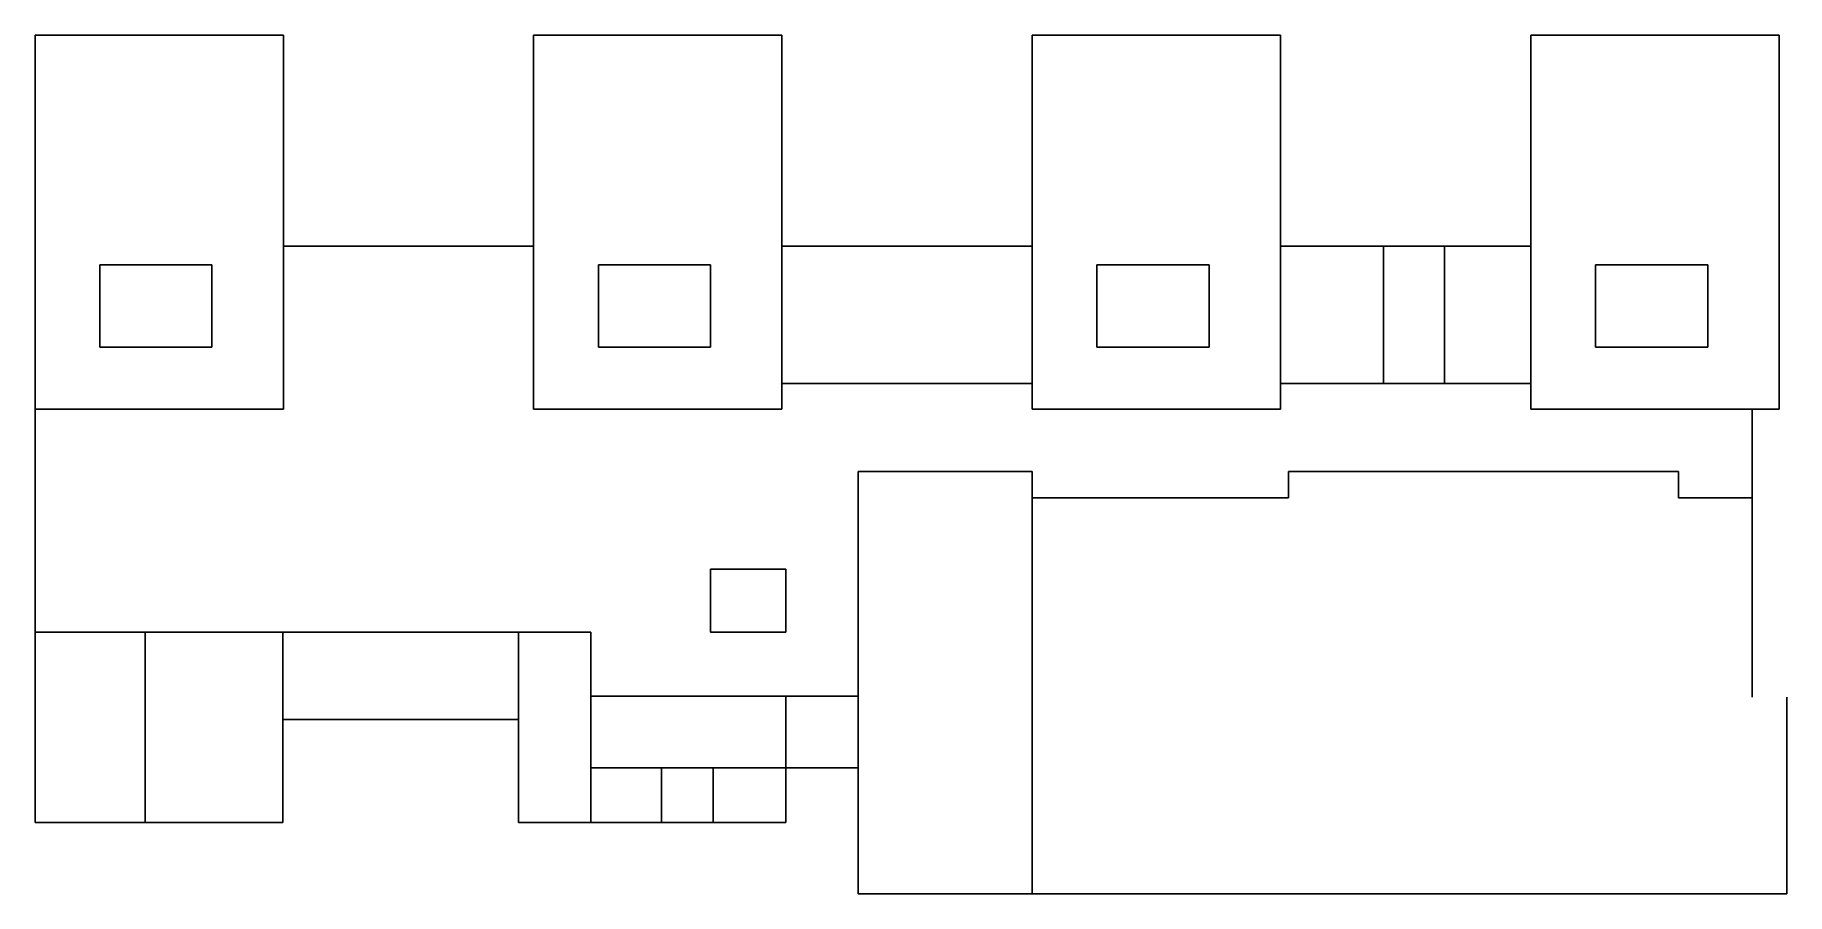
# Model space of a CAD drawing. Header units: inches. Extents: x 74122 to 80800, y -10168 to -6893.
import ezdxf

# ---------------------------------------------------------------- set-up
doc = ezdxf.new("R2010")
doc.units = ezdxf.units.IN
doc.header["$MEASUREMENT"] = 0
doc.layers.add('closed volume', color=200, linetype='Continuous', true_color=0xbf3fff)

msp = doc.modelspace()

# ---------------------------------------------------------------- linework, layer by layer
at = {"layer": 'closed volume'}
for p, q in [((74122.39318779147, -6893.222931523538, -211.2174891702944), (74122.39318803494, -8319.737041913902, -211.2174891702944)), ((75068.75521217822, -6893.222931523537, -211.2174891702944), (74122.39318779147, -6893.222931523538, -211.2174891702944)), ((75068.75521217822, -7698.537077513757, -211.2174891702944), (75068.75521217822, -6893.222931523537, -211.2174891702944)), ((76969.06125442892, -6893.222932035985, -211.2174891702944), (76022.69923214804, -6893.222932035985, -211.2174891702944)), ((76022.69923214804, -6893.222932035985, -211.2174891702944), (76022.69923214804, -7698.537077513757, -211.2174891702944)), ((76969.06125442058, -8222.164546417422, -211.2174891702944), (76969.06125442892, -6893.222932035985, -211.2174891702944)), ((77923.00527491118, -6893.222932035985, -211.2174891702944), (77923.00527491118, -7698.537087837823, -211.2174891702944)), ((78869.36729719205, -6893.222932035985, -211.2174891702944), (77923.00527491118, -6893.222932035985, -211.2174891702944)), ((78869.36729718788, -8222.164546434175, -211.2174891702944), (78869.36729719205, -6893.222932035985, -211.2174891702944)), ((79823.31131193816, -6893.222932035985, -211.2174891702944), (79823.31131193816, -7698.537085454241, -211.2174891702944)), ((80769.6733399552, -6893.222932035985, -211.2174891702944), (79823.31131193816, -6893.222932035985, -211.2174891702944)), ((80769.6733399552, -8319.737041255736, -211.2174891702944), (80769.6733399552, -6893.222932035985, -211.2174891702944)), ((75068.75521217822, -7698.537077513757, -211.2174891702944), (75068.75521220473, -8319.73704179276, -211.2174891702944)), ((76022.69923214804, -7698.537077513757, -211.2174891702944), (75068.75521217822, -7698.537077513757, -211.2174891702944)), ((76022.69923217455, -8319.73704129612, -211.2174891702944), (76022.69923214804, -7698.537077513757, -211.2174891702944)), ((77923.00527491118, -7698.537087837823, -211.2174891702944), (76969.06125442892, -7698.537087837823, -211.2174891702944)), ((76969.06125442892, -7698.537087837823, -211.2174891702944), (76969.06125442058, -8222.164546417422, -211.2174891702944)), ((77923.00527491118, -7698.537087837823, -211.2174891702944), (77923.00527490285, -8222.164546417422, -211.2174891702944)), ((79262.01071051761, -7698.537085454241, -211.2174891702944), (78869.36729719205, -7698.537085454241, -211.2174891702944)), ((78869.36729719205, -7698.537085454241, -211.2174891702944), (78869.36729718788, -8222.164546434175, -211.2174891702944)), ((79262.01071051761, -7698.537085454241, -211.2174891702944), (79262.01071056229, -8222.164546437274, -211.2174891702944)), ((79494.66110793984, -7698.537085454241, -211.2174891702944), (79262.01071051761, -7698.537085454241, -211.2174891702944)), ((79823.31131193816, -7698.537085454241, -211.2174891702944), (79494.66110793984, -7698.537085454241, -211.2174891702944)), ((79494.66110798452, -8222.164546421516, -211.2174891702944), (79494.66110793984, -7698.537085454241, -211.2174891702944)), ((79823.31131193816, -7698.537085454241, -211.2174891702944), (79823.31131193398, -8222.164546403397, -211.2174891702944)), ((74369.20761947558, -7768.945299575538, -211.2174891702944), (74796.62957847712, -7768.945299539063, -211.2174891702944)), ((74369.20761950237, -8082.834469552163, -211.2174891702944), (74369.20761947558, -7768.945299575538, -211.2174891702944)), ((74796.62957847712, -7768.945299539063, -211.2174891702944), (74796.6295785039, -8082.834469515687, -211.2174891702944)), ((76696.93562124023, -7768.945299539064, -211.2174891702944), (76269.51366223872, -7768.945299575539, -211.2174891702944)), ((76269.5136622655, -8082.834469552164, -211.2174891702944), (76269.51366223872, -7768.945299575539, -211.2174891702944)), ((76696.93562126704, -8082.834469515688, -211.2174891702944), (76696.93562124023, -7768.945299539064, -211.2174891702944)), ((78597.24166400338, -7768.945299539064, -211.2174891702944), (78169.81970500186, -7768.945299575539, -211.2174891702944)), ((78169.81970502864, -8082.834469552164, -211.2174891702944), (78169.81970500186, -7768.945299575539, -211.2174891702944)), ((78597.24166400338, -7768.945299539064, -211.2174891702944), (78597.24166403018, -8082.834469515688, -211.2174891702944)), ((80070.12574776499, -7768.94529957554, -211.2174891702944), (80497.54770676652, -7768.945299539065, -211.2174891702944)), ((80070.12574779178, -8082.834469552163, -211.2174891702944), (80070.12574776499, -7768.94529957554, -211.2174891702944)), ((80497.54770679332, -8082.834469515687, -211.2174891702944), (80497.54770676652, -7768.945299539065, -211.2174891702944)), ((74796.6295785039, -8082.834469515687, -211.2174891702944), (74369.20761950237, -8082.834469552163, -211.2174891702944)), ((76696.93562126704, -8082.834469515688, -211.2174891702944), (76269.5136622655, -8082.834469552164, -211.2174891702944)), ((78169.81970502864, -8082.834469552164, -211.2174891702944), (78597.24166403018, -8082.834469515688, -211.2174891702944)), ((80497.54770679332, -8082.834469515687, -211.2174891702944), (80070.12574779178, -8082.834469552163, -211.2174891702944)), ((76969.06125442058, -8222.164546417422, -211.2174891702944), (76969.06125443308, -8319.737041215358, -211.2174891702944)), ((77923.00527490285, -8222.164546417422, -211.2174891702944), (76969.06125442058, -8222.164546417422, -211.2174891702944)), ((77923.00527490285, -8222.164546417422, -211.2174891702944), (77923.00527491534, -8319.737042029908, -211.2174891702944)), ((78869.36729718788, -8222.164546434175, -211.2174891702944), (79262.01071056229, -8222.164546437274, -211.2174891702944)), ((78869.36729719621, -8319.737041949147, -211.2174891702944), (78869.36729718788, -8222.164546434175, -211.2174891702944)), ((79823.31131193398, -8222.164546403397, -211.2174891702944), (79262.01071056229, -8222.164546437274, -211.2174891702944)), ((79262.01071056229, -8222.164546437274, -211.2174891702944), (79494.66110798452, -8222.164546421516, -211.2174891702944)), ((79494.66110798452, -8222.164546421516, -211.2174891702944), (79823.31131193398, -8222.164546403397, -211.2174891702944)), ((79823.31131193398, -8222.164546403397, -211.2174891702944), (79823.3113119423, -8319.737041291723, -211.2174891702944)), ((74122.39318803494, -8319.737041913902, -211.2174891702944), (74122.39318817994, -9169.209450024722, -211.2174891702944)), ((75068.75521220473, -8319.73704179276, -211.2174891702944), (74122.39318803494, -8319.737041913902, -211.2174891702944)), ((76022.69923217455, -8319.73704129612, -211.2174891702944), (76969.06125443308, -8319.737041215358, -211.2174891702944)), ((78869.36729719621, -8319.737041949147, -211.2174891702944), (77923.00527491534, -8319.737042029908, -211.2174891702944)), ((79823.3113119423, -8319.737041291723, -211.2174891702944), (80666.68615252936, -8319.737041255736, -211.2174891702944)), ((80666.68615252936, -8657.797645428795, -211.2174891702944), (80666.68615252936, -8319.737041255736, -211.2174891702944)), ((80666.68615252936, -8319.737041255736, -211.2174891702944), (80769.6733399552, -8319.737041255736, -211.2174891702944)), ((77923.00527280099, -8556.696119132512, -211.2174891702944), (77259.13548084388, -8556.696119189164, -211.2174891702944)), ((77259.13548084388, -8556.696119189164, -211.2174891702944), (77259.1354808571, -9413.63696704735, -211.2174891702944)), ((77923.00527280099, -8556.696119132512, -211.2174891702944), (77923.00527281393, -8657.797646477567, -211.2174891702944)), ((78899.73643714777, -8556.6961181994, -211.2174891702944), (80386.81811636205, -8556.696118072494, -211.2174891702944)), ((78899.7364371564, -8657.79764643589, -211.2174891702944), (78899.73643714777, -8556.6961181994, -211.2174891702944)), ((80386.81811637066, -8657.79764546462, -211.2174891702944), (80386.81811636205, -8556.696118072494, -211.2174891702944)), ((77923.00527281393, -8657.797646477567, -211.2174891702944), (78899.7364371564, -8657.79764643589, -211.2174891702944)), ((77923.00527293416, -10167.80982502691, -211.2174891702944), (77923.00527281393, -8657.797646477567, -211.2174891702944)), ((80386.81811637066, -8657.79764546462, -211.2174891702944), (80666.68615252936, -8657.797645428795, -211.2174891702944)), ((80666.68615252936, -9417.508092371167, -211.2174891702944), (80666.68615252936, -8657.797645428795, -211.2174891702944)), ((76696.7230184672, -8929.134130414288, -211.2174891702944), (76696.72301847217, -9169.209450001097, -211.2174891702944)), ((76983.58802084532, -8929.134130389806, -211.2174891702944), (76696.7230184672, -8929.134130414288, -211.2174891702944)), ((76983.58802086579, -9169.209449976615, -211.2174891702944), (76983.58802084532, -8929.134130389806, -211.2174891702944)), ((74122.39318817994, -9169.209450024722, -211.2174891702944), (74122.39318830392, -9895.603719001141, -211.2174891702944)), ((74542.69234629076, -9169.209449988855, -211.2174891702944), (74122.39318817994, -9169.209450024722, -211.2174891702944)), ((74542.69234629076, -9169.209449988855, -211.2174891702944), (75964.67331803346, -9169.20945000065, -211.2174891702944)), ((75067.27931043957, -9169.209449988855, -211.2174891702944), (74542.69234629076, -9169.209449988855, -211.2174891702944)), ((74542.69234629076, -9169.209449988855, -211.2174891702944), (74542.69234641474, -9895.603719001141, -211.2174891702944)), ((75964.67331803346, -9169.20945000065, -211.2174891702944), (75067.27931043957, -9169.209449988855, -211.2174891702944)), ((75067.27931043957, -9169.209449988855, -211.2174891702944), (75067.27931046803, -9502.803894202447, -211.2174891702944)), ((75964.67331803346, -9169.20945000065, -211.2174891702944), (76241.04849501689, -9169.209449977065, -211.2174891702944)), ((75964.67331803346, -9169.20945000065, -211.2174891702944), (75964.67331804769, -9502.803894202447, -211.2174891702944)), ((76241.04849501689, -9169.209449977065, -211.2174891702944), (76241.0484950261, -9413.63696907153, -211.2174891702944)), ((76241.04849502732, -9686.94316775814, -211.2174891702944), (76241.04849501689, -9169.209449977065, -211.2174891702944)), ((76983.58802086579, -9169.209449976615, -211.2174891702944), (76696.72301847217, -9169.209450001097, -211.2174891702944)), ((76241.0484950261, -9413.63696907153, -211.2174891702944), (76241.04849502732, -9686.94316775814, -211.2174891702944)), ((76983.58802084389, -9413.636967469994, -211.2174891702944), (76241.0484950261, -9413.63696907153, -211.2174891702944)), ((77259.1354808571, -9413.63696704735, -211.2174891702944), (76983.58802084389, -9413.636967469994, -211.2174891702944)), ((76983.58802085556, -9686.943167735146, -211.2174891702944), (76983.58802084389, -9413.636967469994, -211.2174891702944)), ((77259.1354808571, -9413.63696704735, -211.2174891702944), (77259.13548088045, -9686.943167735146, -211.2174891702944)), ((80799.6733399552, -10167.80982502691, -211.2174891702944), (80799.6733399552, -9417.508092371167, -211.2174891702944)), ((75067.27931046803, -9895.603719001141, -211.2174891702944), (75067.27931046803, -9502.803894202447, -211.2174891702944)), ((75067.27931046803, -9502.803894202447, -211.2174891702944), (75964.67331804769, -9502.803894202447, -211.2174891702944)), ((75964.67331804769, -9502.803894202447, -211.2174891702944), (75964.67331804769, -9895.603719001141, -211.2174891702944)), ((76241.04849504514, -9895.603719001141, -211.2174891702944), (76241.04849502732, -9686.94316775814, -211.2174891702944)), ((76241.04849502732, -9686.94316775814, -211.2174891702944), (76510.48506697037, -9686.94316772365, -211.2174891702944)), ((76510.48506699709, -9895.603719001141, -211.2174891702944), (76510.48506697037, -9686.94316772365, -211.2174891702944)), ((76707.41605927842, -9686.94316774693, -211.2174891702944), (76510.48506697037, -9686.94316772365, -211.2174891702944)), ((76707.41605927842, -9686.94316774693, -211.2174891702944), (76707.41605930513, -9895.603719001141, -211.2174891702944)), ((76983.58802085556, -9686.943167735146, -211.2174891702944), (76707.41605927842, -9686.94316774693, -211.2174891702944)), ((76983.58802085556, -9686.943167735146, -211.2174891702944), (77259.13548088045, -9686.943167735146, -211.2174891702944)), ((76983.58802085556, -9895.60371900114, -211.2174891702944), (76983.58802085556, -9686.943167735146, -211.2174891702944)), ((77259.13548088045, -9686.943167735146, -211.2174891702944), (77259.13548088045, -10167.80982502691, -211.2174891702944)), ((74122.39318830392, -9895.603719001141, -211.2174891702944), (74542.69234641474, -9895.603719001141, -211.2174891702944)), ((74542.69234641474, -9895.603719001141, -211.2174891702944), (75067.27931046803, -9895.603719001141, -211.2174891702944)), ((75964.67331804769, -9895.603719001141, -211.2174891702944), (76241.04849504514, -9895.603719001141, -211.2174891702944)), ((76241.04849504514, -9895.603719001141, -211.2174891702944), (76510.48506699709, -9895.603719001141, -211.2174891702944)), ((76510.48506699709, -9895.603719001141, -211.2174891702944), (76707.41605930513, -9895.603719001141, -211.2174891702944)), ((76707.41605930513, -9895.603719001141, -211.2174891702944), (76983.58802085556, -9895.60371900114, -211.2174891702944)), ((77259.13548088045, -10167.80982502691, -211.2174891702944), (77923.00527293416, -10167.80982502691, -211.2174891702944)), ((77923.00527293416, -10167.80982502691, -211.2174891702944), (80799.6733399552, -10167.80982502691, -211.2174891702944))]:
    msp.add_line(p, q, dxfattribs=at)
at = {"layer": 'closed volume', "extrusion": (0, 1, 0)}
msp.add_lwpolyline([(-80799.6733399552, -211.2174891702944), (-80666.68615252936, -211.2174891688461)], dxfattribs=at)

doc.saveas('drawing.dxf')
